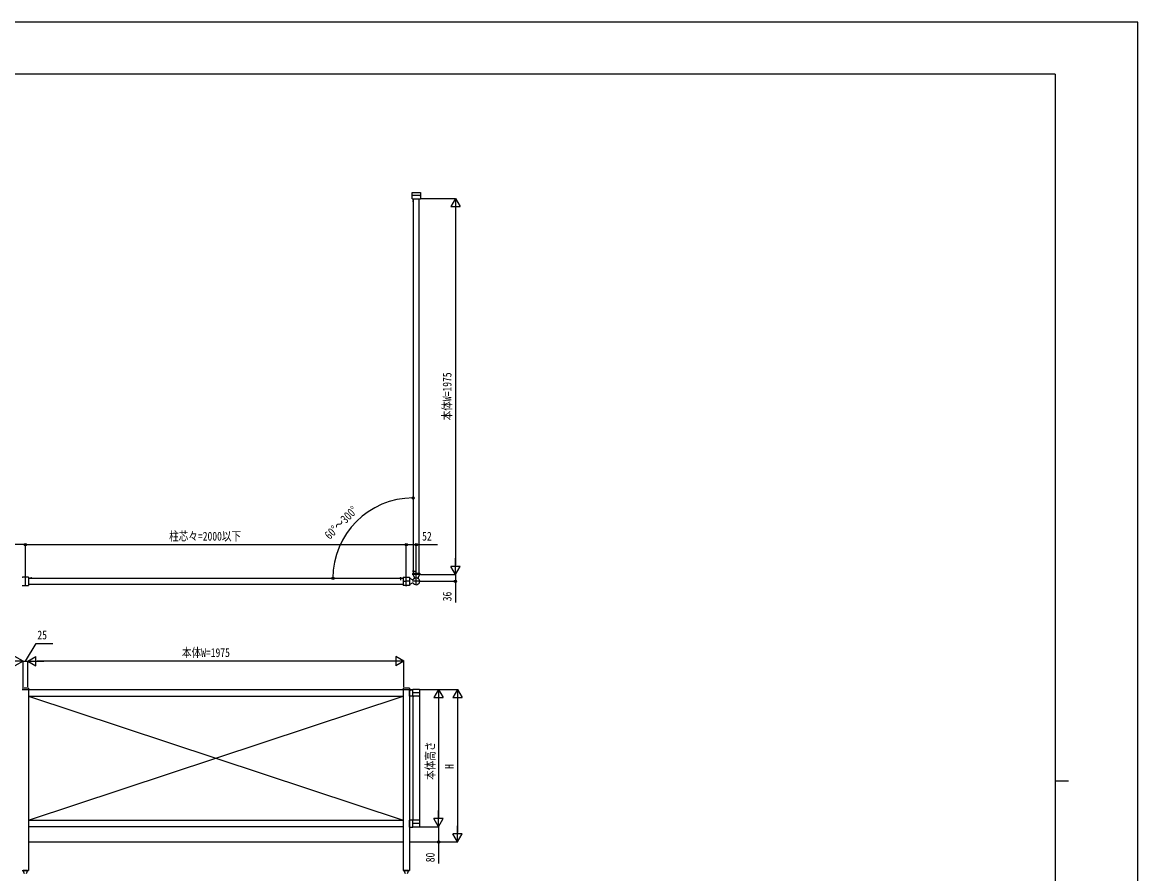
# Model space of a CAD drawing. Units: millimetres, scale not verified. Extents: x -5887 to 5887, y -4158 to 4158.
# Drawn here: x 30 to 5887, y -313 to 4158 of the extents above; entities that cross this region are included whole.
import ezdxf
from ezdxf.enums import TextEntityAlignment as Align

# ---------------------------------------------------------------- set-up
doc = ezdxf.new("R2010")
doc.units = ezdxf.units.MM
doc.header["$LTSCALE"] = 20
for name, color, linetype in [('0-3_YKK_A1', 4, 'Continuous'), ('0-4_YKK_D', 6, 'Continuous'), ('0-5_YKK_ZWAK', 7, 'Continuous')]:
    doc.layers.add(name, color=color, linetype=linetype)
doc.styles.add('ＭＳ ゴシック', font='')
doc.styles.get('ＭＳ ゴシック').set_extended_font_data('MS Gothic')

msp = doc.modelspace()

# ---------------------------------------------------------------- linework, layer by layer
at = {"layer": '0-3_YKK_A1'}
for p, q in [((2122.69, 3248.35), (2073.79, 3248.35)), ((2076.8, 3232.15), (2076.8, 3264.55)), ((2077.3, 3265.05), (2078.3, 3265.05)), ((2077.3, 3231.65), (2078.3, 3231.65)), ((2078.3, 3231.65), (2119.3, 3231.65)), ((2082.8, 3231.65), (2082.8, 1264.35)), ((2082.8, 3214.76), (2082.8, 3221.95)), ((2114.8, 1264.35), (2114.8, 3231.65)), ((2119.3, 3231.65), (2120.3, 3231.65)), ((2120.8, 3264.55), (2120.8, 3232.15)), ((2079.3, 3218.35), (2086.38, 3218.35)), ((2080.83, 3220.4), (2082.65, 3219.5)), ((2080.83, 3216.3), (2082.65, 3217.21)), ((2083.26, 3218.35), (2082.65, 3219.5)), ((2083.26, 3218.35), (2082.65, 3217.21)), ((63, 1244.35), (30.6, 1244.35)), ((46.8, 1197.91), (46.8, 1247.36)), ((63.5, 1243.85), (63.5, 1242.85)), ((63.5, 1242.85), (63.5, 1201.85)), ((63.5, 1238.35), (2030.1, 1238.35)), ((80.4, 1238.35), (73.2, 1238.35)), ((74.75, 1240.32), (75.66, 1238.5)), ((76.8, 1237.89), (75.66, 1238.5)), ((76.8, 1241.85), (76.8, 1234.77)), ((76.8, 1237.89), (77.95, 1238.5)), ((78.85, 1240.32), (77.95, 1238.5)), ((2020.4, 1238.35), (2013.2, 1238.35)), ((2014.75, 1240.32), (2015.66, 1238.5)), ((2016.8, 1237.89), (2015.66, 1238.5)), ((2016.8, 1241.85), (2016.8, 1227.7)), ((2016.8, 1237.89), (2017.95, 1238.5)), ((2018.85, 1240.32), (2017.95, 1238.5)), ((2030.1, 1243.85), (2030.1, 1242.85)), ((2030.6, 1244.35), (2063, 1244.35)), ((2046.8, 1197.56), (2046.8, 1245.66)), ((2063.5, 1243.85), (2063.5, 1242.85)), ((2063.5, 1242.85), (2063.5, 1201.85)), ((2063.5, 1238.45), (2064.38, 1238.45)), ((2064.38, 1238.45), (2064.32, 1238.15)), ((2064.38, 1238.45), (2078.13, 1232.04)), ((2119.86, 1258.35), (2077.87, 1258.35)), ((2079.3, 1275.85), (2093.45, 1275.85)), ((2080.66, 1258.65), (2080.71, 1264.05)), ((2080.83, 1277.9), (2082.65, 1277)), ((2080.83, 1273.8), (2082.65, 1274.71)), ((2081.66, 1258.35), (2080.96, 1258.35)), ((2081.01, 1264.35), (2081.71, 1264.35)), ((2082.12, 1258.35), (2081.66, 1258.35)), ((2082.12, 1258.35), (2082.31, 1258.65)), ((2091.18, 1238.93), (2082.12, 1258.35)), ((2082.13, 1264.35), (2115.69, 1264.35)), ((2083.26, 1275.85), (2082.65, 1277)), ((2083.26, 1275.85), (2082.65, 1274.71)), ((2082.8, 1279.45), (2082.8, 1272.26)), ((2092.91, 1260.85), (2086.86, 1260.85)), ((2096.56, 1260.85), (2101.26, 1260.85)), ((2098.8, 1202.65), (2098.8, 1242.05)), ((2110.96, 1260.85), (2104.91, 1260.85)), ((2115.7, 1258.35), (2106.64, 1238.93)), ((2110.96, 1260.85), (2115.66, 1260.85)), ((2115.5, 1258.65), (2115.7, 1258.35)), ((2115.69, 1264.05), (2115.66, 1260.85)), ((2115.69, 1264.35), (2116.11, 1264.35)), ((2115.69, 1264.05), (2115.69, 1264.35)), ((2116.16, 1258.35), (2115.7, 1258.35)), ((2116.11, 1264.35), (2116.81, 1264.35)), ((2116.86, 1258.35), (2116.16, 1258.35)), ((2117.11, 1264.05), (2117.16, 1258.65)), ((30.6, 1200.35), (63, 1200.35)), ((2030.1, 1206.35), (63.5, 1206.35)), ((63.5, 1201.85), (63.5, 1200.85)), ((2063, 1200.35), (2030.6, 1200.35)), ((2030.78, 1222.35), (2045.22, 1222.35)), ((2033.14, 1222.35), (2039.71, 1222.35)), ((2066.79, 1222.35), (2048.39, 1222.35)), ((2065.26, 1222.35), (2048.49, 1222.35)), ((2060.46, 1222.45), (2053.89, 1222.45)), ((2064.38, 1206.25), (2063.5, 1206.25)), ((2063.5, 1201.85), (2063.5, 1200.85)), ((2064.32, 1206.55), (2064.38, 1206.25)), ((2078.13, 1212.66), (2064.38, 1206.25)), ((2118.9, 1222.35), (2078.92, 1222.35)), ((63.5, 660.89), (30.1, 660.89)), ((63.3, 653.39), (63.3, -296.11)), ((63.5, 653.9), (2030.1, 653.9)), ((2030.1, 660.89), (2030.1, 653.39)), ((2063.5, 660.89), (2030.1, 660.89)), ((2030.3, 653.39), (2030.3, -296.11)), ((2063.3, 653.39), (2063.3, -296.11)), ((2063.5, 654.09), (2081.01, 654.09)), ((2063.97, 619.89), (2063.97, 649.85)), ((2080.99, 619.89), (2080.99, 654.09)), ((2116.39, 654.09), (2080.99, 654.09)), ((2116.39, 654.09), (2116.39, 619.89)), ((63.3, 619.9), (2030.3, 619.9)), ((63.3, -32.1), (2030.3, 619.9)), ((63.3, 619.9), (2030.3, -32.1)), ((2116.39, 636.99), (2080.99, 636.99)), ((2082.49, 619.89), (2080.99, 619.89)), ((2081.21, 619.89), (2081.21, -32.11)), ((2111.69, 619.89), (2081.21, 619.89)), ((2082.49, 619.89), (2085.69, 619.89)), ((2096.29, 619.89), (2085.69, 619.89)), ((2101.09, 619.89), (2096.29, 619.89)), ((2111.69, 619.89), (2114.89, 619.89)), ((2116.39, 619.89), (2114.89, 619.89)), ((2116.21, 619.89), (2116.21, -32.11)), ((63.3, -32.1), (2030.3, -32.1)), ((2063.95, -68.41), (2063.95, -32.11)), ((2080.99, -42.71), (2080.99, -32.11)), ((2082.49, -32.11), (2080.99, -32.11)), ((2080.99, -68.41), (2080.99, -42.71)), ((2116.39, -50.26), (2080.99, -50.26)), ((2116.39, -32.11), (2082.49, -32.11)), ((2116.39, -32.11), (2116.39, -42.71)), ((2116.39, -42.71), (2116.39, -68.41)), ((2030.3, -66.1), (63.3, -66.1)), ((2063.3, -68.41), (2081.01, -68.41)), ((2082.49, -68.41), (2080.99, -68.41)), ((2116.39, -68.41), (2080.99, -68.41)), ((63.3, -146.11), (2030.3, -146.11)), ((2063.3, -146.11), (2219.99, -146.11)), ((30.3, -296.11), (63.3, -296.11)), ((35.6, -297.11), (35.6, -296.11)), ((58, -296.11), (35.6, -296.11)), ((42.18, -313.02), (35.6, -297.11)), ((2030.3, -296.11), (2063.3, -296.11)), ((2035.6, -297.11), (2035.6, -296.11)), ((2058, -296.11), (2035.6, -296.11)), ((2042.18, -313.02), (2035.6, -297.11))]:
    msp.add_line(p, q, dxfattribs=at)
for points in [[(2077.3, 3265.05), (2077.2, 3265.04), (2077.11, 3265.01), (2077.02, 3264.97), (2076.95, 3264.9), (2076.88, 3264.83), (2076.84, 3264.74), (2076.81, 3264.65), (2076.8, 3264.55)], [(2077.3, 3231.65), (2077.2, 3231.66), (2077.11, 3231.69), (2077.02, 3231.74), (2076.95, 3231.8), (2076.88, 3231.87), (2076.84, 3231.96), (2076.81, 3232.05), (2076.8, 3232.15)], [(2078.3, 3265.05), (2119.3, 3265.05), (2120.3, 3265.05)], [(2120.3, 3265.05), (2120.4, 3265.04), (2120.49, 3265.01), (2120.58, 3264.97), (2120.65, 3264.9), (2120.72, 3264.83), (2120.76, 3264.74), (2120.79, 3264.65), (2120.8, 3264.55)], [(2120.3, 3231.65), (2120.4, 3231.66), (2120.49, 3231.69), (2120.58, 3231.74), (2120.65, 3231.8), (2120.72, 3231.87), (2120.76, 3231.96), (2120.79, 3232.05), (2120.8, 3232.15)], [(30.1, 1243.85), (30.11, 1243.95), (30.14, 1244.04), (30.18, 1244.13), (30.25, 1244.2), (30.32, 1244.27), (30.41, 1244.31), (30.5, 1244.34), (30.6, 1244.35)], [(63.5, 1243.85), (63.49, 1243.95), (63.46, 1244.04), (63.42, 1244.13), (63.35, 1244.2), (63.28, 1244.27), (63.19, 1244.31), (63.1, 1244.34), (63, 1244.35)], [(2030.1, 1243.85), (2030.11, 1243.95), (2030.14, 1244.04), (2030.18, 1244.13), (2030.25, 1244.2), (2030.32, 1244.27), (2030.41, 1244.31), (2030.5, 1244.34), (2030.6, 1244.35)], [(2030.1, 1242.85), (2030.1, 1201.85), (2030.1, 1200.85)], [(2063.5, 1243.85), (2063.49, 1243.95), (2063.46, 1244.04), (2063.42, 1244.13), (2063.35, 1244.2), (2063.28, 1244.27), (2063.19, 1244.31), (2063.1, 1244.34), (2063, 1244.35)], [(2081.71, 1264.35), (2082.13, 1264.35), (2082.13, 1264.05)], [(2082.13, 1264.05), (2082.16, 1260.85), (2086.86, 1260.85)], [(2092.91, 1260.85), (2093.48, 1260.85), (2096.56, 1260.85)], [(2101.26, 1260.85), (2104.33, 1260.85), (2104.91, 1260.85)], [(30.1, 1200.85), (30.11, 1200.75), (30.14, 1200.66), (30.18, 1200.57), (30.25, 1200.5), (30.32, 1200.44), (30.41, 1200.39), (30.5, 1200.36), (30.6, 1200.35)], [(63.5, 1200.85), (63.49, 1200.75), (63.46, 1200.66), (63.42, 1200.57), (63.35, 1200.5), (63.28, 1200.44), (63.19, 1200.39), (63.1, 1200.36), (63, 1200.35)], [(2030.1, 1200.85), (2030.11, 1200.75), (2030.14, 1200.66), (2030.18, 1200.57), (2030.25, 1200.5), (2030.32, 1200.44), (2030.41, 1200.39), (2030.5, 1200.36), (2030.6, 1200.35)], [(2063.5, 1200.85), (2063.49, 1200.75), (2063.46, 1200.66), (2063.42, 1200.57), (2063.35, 1200.5), (2063.28, 1200.44), (2063.19, 1200.39), (2063.1, 1200.36), (2063, 1200.35)], [(63.5, 660.89), (63.5, 653.39), (30.1, 653.39)], [(2063.5, 660.89), (2063.5, 653.39), (2030.1, 653.39)], [(2064.68, 650.69), (2063.95, 650.69), (2063.3, 650.69)], [(2063.97, 649.85), (2064.12, 650.22), (2064.31, 650.39), (2064.57, 650.54), (2064.7, 650.6), (2064.88, 650.66), (2065.24, 650.76)], [(2065.24, 650.76), (2068.68, 651.43), (2072.2, 652.04), (2075.76, 652.56), (2079.38, 653.01)], [(2082.39, 619.89), (2063.97, 619.89), (2063.3, 619.89)], [(2080.99, -32.11), (2063.95, -32.11), (2063.3, -32.11)], [(58, -296.11), (58, -297.11), (51.42, -313.02)], [(2058, -296.11), (2058, -297.11), (2051.42, -313.02)]]:
    msp.add_lwpolyline(points, dxfattribs=at)
for centre, radius, start, end in [((2084.5, 3218.35), 4.2, 117.28096, 242.71904), ((2082.65, 3221.95), 0.154, 0, 117.28096), ((2114.75, 3248.35), 6.55, 337.46393, 22.53607), ((2082.65, 3214.76), 0.154, 242.71904, 0), ((73.2, 1238.51), 0.154, 152.71904, 270), ((76.8, 1236.65), 4.2, 27.28096, 152.71904), ((80.4, 1238.51), 0.154, 270, 27.28096), ((2013.2, 1238.51), 0.154, 152.71904, 270), ((2016.8, 1236.65), 4.2, 27.28096, 152.71904), ((2020.4, 1238.51), 0.154, 270, 27.28096), ((2080.66, 1237.48), 6, 245, 320.33515), ((2084.5, 1275.85), 4.2, 117.28096, 242.71904), ((2080.96, 1258.65), 0.3, 179.5, 270), ((2081.01, 1264.05), 0.3, 90, 179.5), ((2082.65, 1279.45), 0.154, 0, 117.28096), ((2082.65, 1272.26), 0.154, 242.71904, 0), ((2098.91, 1222.35), 17.7, 219.66485, 140.33515), ((2083.78, 1240.59), 6, 309.66485, 25), ((2091.45, 1239.06), 0.3, 205, 294.06068), ((2098.91, 1222.35), 18, 65.93932, 114.06068), ((2106.37, 1239.06), 0.3, 245.93932, 335), ((2114.04, 1240.59), 6, 155, 230.33515), ((2116.81, 1264.05), 0.3, 0.5, 90), ((2116.86, 1258.65), 0.3, 270, 0.5), ((46.8, 1206.4), 6.55, 247.46393, 292.53607), ((2046.8, 1206.4), 6.55, 247.46393, 292.53607), ((2080.66, 1207.22), 6, 39.66485, 115)]:
    msp.add_arc(centre, radius, start, end, dxfattribs=at)
at = {"layer": '0-4_YKK_D'}
for p, q in [((2123.69, 3233.35), (2305.8, 3233.35)), ((2304.8, 3233.35), (2280.3, 3190.92)), ((2304.8, 3233.35), (2329.3, 3190.92)), ((2304.8, 3233.35), (2304.8, 3148.48)), ((2280.3, 3190.92), (2329.3, 3190.92)), ((2304.8, 3184.35), (2304.8, 1307.35)), ((46.8, 1415.35), (-1953.2, 1415.35)), ((46.8, 1248.36), (46.8, 1416.35)), ((46.8, 1248.36), (46.8, 1416.35)), ((46.8, 1415.35), (2046.8, 1415.35)), ((2046.8, 1248.36), (2046.8, 1416.35)), ((2046.8, 1246.66), (2046.8, 1416.35)), ((2098.8, 1243.05), (2098.8, 1416.35)), ((2304.8, 1258.35), (2280.3, 1300.79)), ((2329.3, 1300.79), (2280.3, 1300.79)), ((2304.8, 1258.35), (2304.8, 1343.22)), ((2304.8, 1258.35), (2329.3, 1300.79)), ((2120.86, 1258.35), (2305.8, 1258.35)), ((2120.86, 1258.35), (2305.8, 1258.35)), ((2119.9, 1222.35), (2305.8, 1222.35)), ((34.3, 803.9), (-8.13, 828.4)), ((59.3, 803.9), (101.74, 828.4)), ((101.74, 779.4), (101.74, 828.4)), ((2034.3, 803.9), (1991.87, 828.4)), ((1991.87, 828.4), (1991.87, 779.4)), ((34.3, 803.9), (-50.57, 803.9)), ((34.3, 803.9), (-8.13, 779.4)), ((34.3, 669.03), (34.3, 804.9)), ((34.3, 669.03), (34.3, 804.9)), ((34.3, 803.9), (59.3, 803.9)), ((59.3, 669.03), (59.3, 804.9)), ((59.3, 669.03), (59.3, 804.9)), ((59.3, 803.9), (101.74, 779.4)), ((59.3, 803.9), (144.17, 803.9)), ((1985.3, 803.9), (108.3, 803.9)), ((2034.3, 803.9), (1949.43, 803.9)), ((2034.3, 803.9), (1991.87, 779.4)), ((2034.3, 669.03), (2034.3, 804.9)), ((2117.21, 653.89), (2217.21, 653.89)), ((2117.21, 653.89), (2317.21, 653.89)), ((2216.21, 653.89), (2191.71, 611.46)), ((2216.21, 653.89), (2240.71, 611.46)), ((2216.21, 653.89), (2216.21, 569.02)), ((2316.21, 653.89), (2291.71, 611.46)), ((2316.21, 653.89), (2340.71, 611.46)), ((2316.21, 653.89), (2316.21, 569.02)), ((2191.71, 611.46), (2240.71, 611.46)), ((2216.21, 604.89), (2216.21, -17.11)), ((2291.71, 611.46), (2340.71, 611.46)), ((2316.21, 604.89), (2316.21, -97.11)), ((2216.21, -66.11), (2216.21, 18.76)), ((2216.21, -66.11), (2191.71, -23.67)), ((2240.71, -23.67), (2191.71, -23.67)), ((2216.21, -66.11), (2240.71, -23.67)), ((2117.21, -66.11), (2217.21, -66.11)), ((2117.21, -66.11), (2217.21, -66.11)), ((2316.21, -146.11), (2291.71, -103.67)), ((2340.71, -103.67), (2291.71, -103.67)), ((2316.21, -146.11), (2316.21, -61.24)), ((2316.21, -146.11), (2340.71, -103.67)), ((2134.21, -146.11), (2317.21, -146.11))]:
    msp.add_line(p, q, dxfattribs=at)
for points in [[(2046.8, 1415.35), (2098.8, 1415.35), (2210.52, 1415.35)], [(2304.8, 1258.35), (2304.8, 1222.35), (2304.8, 1110.63)], [(46.8, 803.9), (102.56, 896.65), (190.48, 896.65)], [(2216.21, -66.11), (2216.21, -146.11), (2216.21, -259.87)]]:
    msp.add_lwpolyline(points, dxfattribs=at)
for centre in [(2082.8, 1659.95), (46.8, 1415.35), (46.8, 1415.35), (2046.8, 1415.35), (2046.8, 1415.35), (2098.8, 1415.35), (1661.21, 1238.35), (2304.8, 1222.35), (2216.21, -146.11)]:
    msp.add_circle(centre, 5.95, dxfattribs=at)
msp.add_arc((2082.8, 1238.35), 421.6, 90, 180, dxfattribs=at)
at = {"layer": '0-5_YKK_ZWAK'}
for p, q in [((5453.03, 3885), (-5466.97, 3885)), ((5453.03, 3885), (5453.03, -3535)), ((5453.03, 175), (5523.03, 175))]:
    msp.add_line(p, q, dxfattribs=at)
msp.add_lwpolyline([(-5887, -4158), (5887, -4158), (5887, 4158), (-5887, 4158)], close=True, dxfattribs=at)

# ---------------------------------------------------------------- texts
at = {"layer": '0-4_YKK_D', "style": 'ＭＳ ゴシック', "width": 0.8}
for s, rotation, p in [('本体W=1975', 90, (2297.8, 2067.77)), ('60°～300°', 45, (1654.58, 1428.98)), ('36', 90, (2297.8, 1117.63)), ('本体高さ', 90, (2209.21, 179.65)), ('H', 90, (2309.21, 237.09)), ('80', 90, (2209.21, -252.87))]:
    msp.add_text(s, height=46.19, rotation=rotation, dxfattribs=at).set_placement(p, align=Align.BOTTOM_LEFT)
for s, p in [('柱芯々=2000以下', (801.52, 1422.35)), ('52', (2129.6, 1422.35)), ('25', (109.56, 903.65)), ('本体W=1975', (868.72, 810.9))]:
    msp.add_text(s, height=46.19, dxfattribs=at).set_placement(p, align=Align.BOTTOM_LEFT)

doc.saveas('drawing.dxf')
